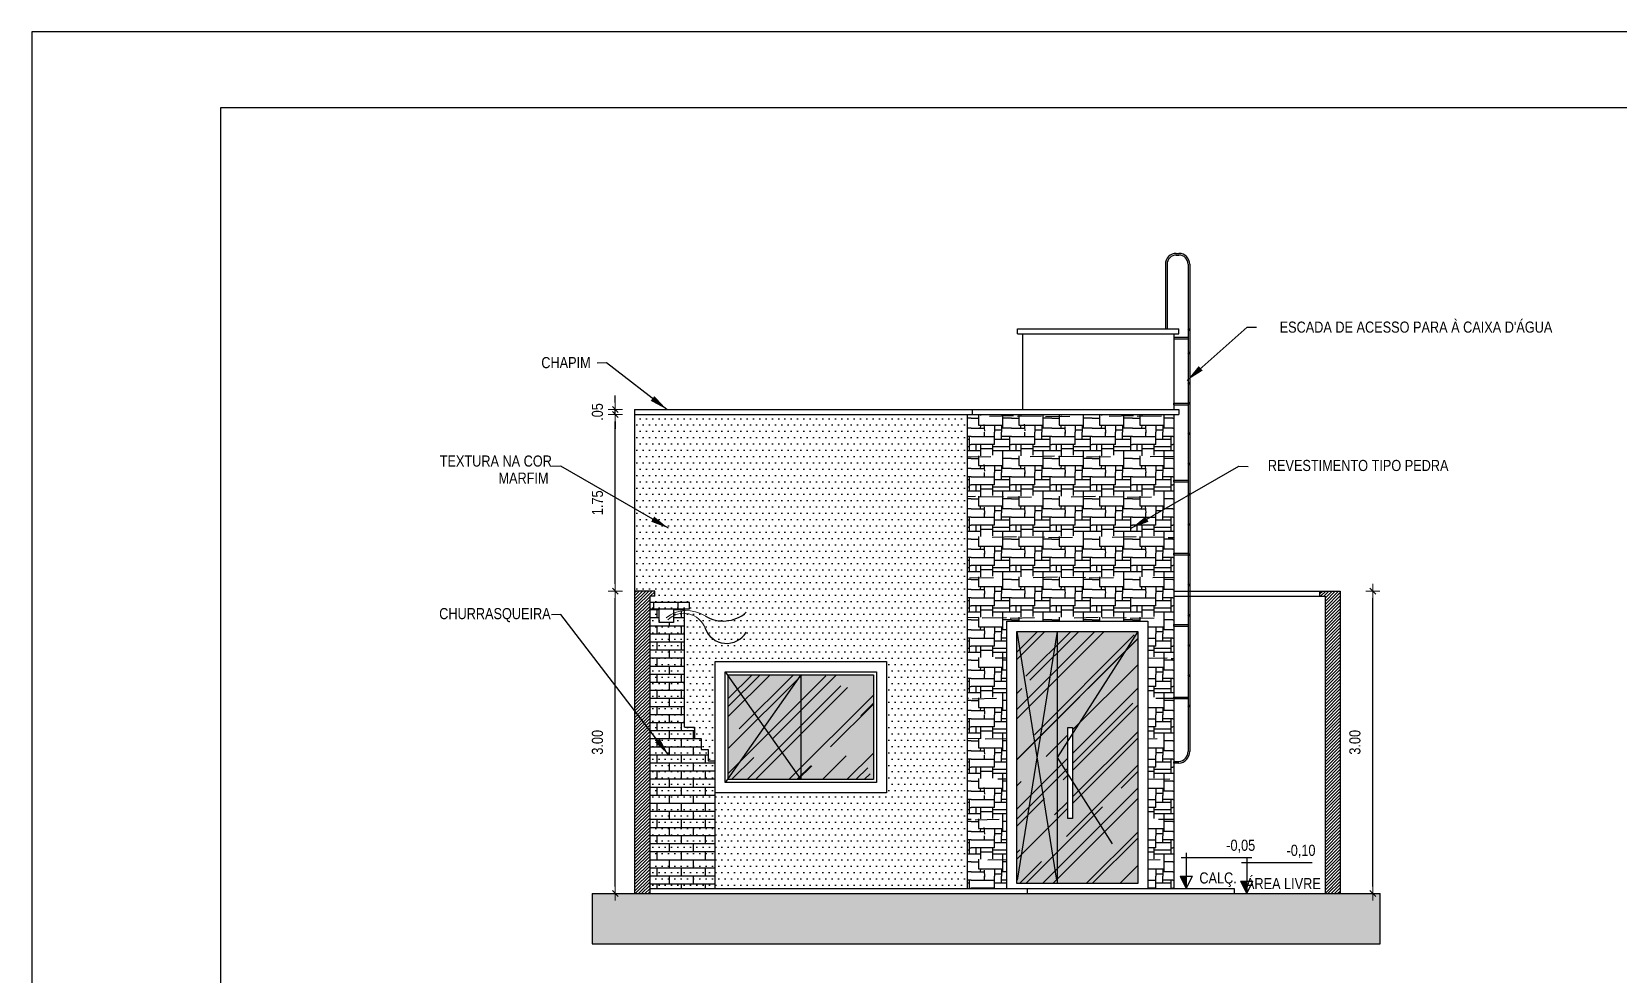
# Model space of a CAD drawing. Header units: millimetres. Extents: x -677 to -23, y -135 to 1112.
# Drawn here: x -85.7 to -69.96, y 873.78 to 883.13 of the extents above; entities that cross this region are included whole.
import ezdxf
from ezdxf.enums import TextEntityAlignment as Align

# ---------------------------------------------------------------- set-up
doc = ezdxf.new("R2010")
doc.units = ezdxf.units.MM
doc.header["$LTSCALE"] = 20
doc.header["$MEASUREMENT"] = 0
doc.header["$PDSIZE"] = -5
doc.linetypes.add('CONTINU', pattern=[0])
doc.linetypes.add('HIDDEN2', pattern=[0.1875, 0.125, -0.0625])
doc.layers.get('0').update_dxf_attribs({"linetype": 'CONTINUOUS'})
doc.layers.get('Defpoints').update_dxf_attribs({"linetype": 'CONTINUOUS'})
for name, color, linetype in [('alfa_145_colori', 7, 'CONTINUOUS'), ('COTA', 7, 'CONTINUOUS'), ('COTAS', 7, 'CONTINUOUS'), ('E-hatch', 8, 'CONTINUOUS'), ('E-txt-g', 3, 'CONTINUOUS'), ('V2', 11, 'CONTINUOUS')]:
    doc.layers.add(name, color=color, linetype=linetype)
for name, color, linetype, lineweight in [('AMBIENTACIÓN', 3, 'CONTINUOUS', 0), ('E-Cta-W', 7, 'CONTINUOUS', 20), ('E-Pen-C', 4, 'CONTINUOUS', 15), ('E-Pen-G', 3, 'CONTINUOUS', 30), ('E-Txt-W', 7, 'CONTINUOUS', 20)]:
    doc.layers.add(name, color=color, linetype=linetype, lineweight=lineweight)
doc.styles.add('F2', font='swissc.ttf')
doc.styles.add('REG60', font='romans.shx', dxfattribs={"width": 0.8, "height": 0.15})
doc.styles.add('REG80', font='romans.shx', dxfattribs={"width": 0.8, "height": 0.2})
doc.dimstyles.new('DIMENSION-1', dxfattribs={"dimtxt": 0.11, "dimasz": 0.07, "dimexe": 1, "dimexo": 0, "dimgap": 0.12, "dimtad": 1, "dimzin": 7, "dimdsep": 46, "dimtxsty": 'F2', "dimblk1": 'TRACO', "dimblk2": 'TRACO', "dimsah": 1, "dimcen": 1, "dimse1": 1, "dimse2": 1, "dimclrd": 256, "dimclre": 256, "dimclrt": 6, "dimadec": 0, "dimazin": 0, "dimtfac": 1, "dimtix": 1, "dimtmove": 2, "dimatfit": 3, "dimldrblk": 'TRACO', "dimfxl": 1, "dimtolj": 1, "dimtzin": 0, "dimarcsym": 0})
doc.dimstyles.get("Standard").update_dxf_attribs({"dimtxt": 0.18, "dimasz": 0.18, "dimexe": 0.18, "dimexo": 0.0625, "dimgap": 0.09, "dimtad": 0, "dimtih": 1, "dimtoh": 1, "dimdec": 4, "dimzin": 0, "dimdsep": 46, "dimtxsty": 'Standard', "dimcen": 0.09, "dimadec": 0, "dimazin": 0, "dimtfac": 1, "dimtdec": 4, "dimtofl": 0, "dimtmove": 0, "dimatfit": 3, "dimfxl": 1, "dimtolj": 1, "dimtzin": 0, "dimarcsym": 0})
pattern_1 = [(7e-15, (2.58505, 138.66608), (0.03125, 0.0625), [0, -0.0625])]
pattern_2 = [(45, (2.66036, 129.3782), (0.29698485, 0.7919596), [5.25, -0.7, 1.75, -0.35]), (45, (2.8658, 129.8311), (-0.57664558, 0.08167083), [1.05, -0.1155, 2.1, -0.2625]), (45, (2.57374, 129.7123), (1.1211178, 1.45275088), [2.8, -0.49, 1.4, -0.35])]

# ---------------------------------------------------------------- blocks, each defined once
blk = doc.blocks.new('TXT-AMB75')
at = {"layer": 'E-txt-g', "style": 'REG80', "width": 0.8, "flags": 8}
blk.add_attdef('TXT', text='', height=0.2, dxfattribs=at).set_placement((0.005, 0.296), align=Align.CENTER)
at = {"layer": 'E-Txt-W', "style": 'REG60', "width": 0.8, "flags": 8}
blk.add_attdef('TXT', text='', height=0.15, dxfattribs=at).set_placement((0.005, 0.027), align=Align.CENTER)
blk = doc.blocks.new('TRACO')
at = {"layer": 'E-Pen-C'}
for p, q in [((-1, 0), (1, 0)), ((0, 1), (0, -1))]:
    blk.add_line(p, q, dxfattribs=at)
at = {"layer": 'E-Pen-G'}
blk.add_line((-0.42, -0.42), (0.42, 0.42), dxfattribs=at)
blk = doc.blocks.new('*D633')
at = {"color": 4, "lineweight": -2}
blk.add_line((-79.911, 874.652), (-79.911, 877.512), dxfattribs=at)
at = {"layer": 'Defpoints', "color": 0, "linetype": 'Continuous'}
for p in [(-79.911, 877.582), (-79.715, 877.582), (-79.715, 874.582)]:
    blk.add_point(p, dxfattribs=at)
at = {"color": 4, "linetype": 'Continuous', "lineweight": -2, "xscale": 0.07, "yscale": 0.07, "zscale": 0.07}
for p, rotation in [((-79.911, 877.582), 90), ((-79.911, 874.582), 270)]:
    blk.add_blockref('TRACO', p, dxfattribs=dict(at, rotation=rotation))
at = {"color": 4, "linetype": 'Continuous', "insert": (-80.088, 876.082), "char_height": 0.11, "attachment_point": 5, "rotation": 90, "style": 'F2'}
blk.add_mtext('\\A1;3.00', dxfattribs=at)
blk = doc.blocks.new('*D634')
at = {"color": 4, "lineweight": -2}
blk.add_line((-79.911, 877.652), (-79.911, 879.262), dxfattribs=at)
at = {"layer": 'Defpoints', "color": 0, "linetype": 'Continuous'}
for p in [(-79.911, 879.332), (-79.715, 879.332), (-79.715, 877.582)]:
    blk.add_point(p, dxfattribs=at)
at = {"color": 4, "linetype": 'Continuous', "lineweight": -2, "xscale": 0.07, "yscale": 0.07, "zscale": 0.07}
for p, rotation in [((-79.911, 879.332), 90), ((-79.911, 877.582), 270)]:
    blk.add_blockref('TRACO', p, dxfattribs=dict(at, rotation=rotation))
at = {"color": 4, "linetype": 'Continuous', "insert": (-80.088, 878.457), "char_height": 0.11, "attachment_point": 5, "rotation": 90, "style": 'F2'}
blk.add_mtext('\\A1;1.75', dxfattribs=at)
blk = doc.blocks.new('*D635')
at = {"color": 4, "lineweight": -2}
for p, q in [((-79.911, 879.452), (-79.911, 879.522)), ((-79.911, 879.332), (-79.911, 879.382)), ((-79.911, 879.262), (-79.911, 879.192))]:
    blk.add_line(p, q, dxfattribs=at)
at = {"layer": 'Defpoints', "color": 0, "linetype": 'Continuous'}
for p in [(-79.911, 879.382), (-79.715, 879.382), (-79.715, 879.332)]:
    blk.add_point(p, dxfattribs=at)
at = {"color": 4, "linetype": 'Continuous', "lineweight": -2, "xscale": 0.07, "yscale": 0.07, "zscale": 0.07}
for p, rotation in [((-79.911, 879.382), 270), ((-79.911, 879.332), 90)]:
    blk.add_blockref('TRACO', p, dxfattribs=dict(at, rotation=rotation))
at = {"color": 4, "linetype": 'Continuous', "insert": (-80.088, 879.357), "char_height": 0.11, "attachment_point": 5, "rotation": 90, "style": 'F2'}
blk.add_mtext('\\A1;.05', dxfattribs=at)
blk = doc.blocks.new('*D636')
at = {"color": 4, "lineweight": -2}
blk.add_line((-72.396, 874.652), (-72.396, 877.512), dxfattribs=at)
at = {"layer": 'Defpoints', "color": 0, "linetype": 'Continuous'}
for p in [(-72.72, 877.582), (-72.396, 877.582), (-72.72, 874.582)]:
    blk.add_point(p, dxfattribs=at)
at = {"color": 4, "linetype": 'Continuous', "lineweight": -2, "xscale": 0.07, "yscale": 0.07, "zscale": 0.07}
for p, rotation in [((-72.396, 877.582), 90), ((-72.396, 874.582), 270)]:
    blk.add_blockref('TRACO', p, dxfattribs=dict(at, rotation=rotation))
at = {"color": 4, "linetype": 'Continuous', "insert": (-72.573, 876.082), "char_height": 0.11, "attachment_point": 5, "rotation": 90, "style": 'F2'}
blk.add_mtext('\\A1;3.00', dxfattribs=at)

msp = doc.modelspace()

# ---------------------------------------------------------------- hatches: boundary and pattern name
h = msp.add_hatch()
h.set_pattern_fill('DOTS', color=6, style=0)
h.set_pattern_definition(pattern_1)
h.paths.add_polyline_path([(-79.176, 877.467), (-79.176, 877.407), (-79.226, 877.407), (-79.226, 876.232), (-79.125, 876.232), (-79.125, 876.121), (-79.058, 876.121), (-79.058, 876.01), (-78.991, 876.01), (-78.991, 875.899), (-78.92, 875.899), (-78.92, 876.882), (-77.22, 876.882), (-77.22, 875.582), (-78.922, 875.582), (-78.922, 874.632), (-76.42, 874.632), (-76.42, 879.332), (-79.72, 879.332), (-79.72, 877.582), (-79.52, 877.582), (-79.52, 877.532), (-79.57, 877.532), (-79.57, 877.467)])
at = {"linetype": 'Continuous'}
h = msp.add_hatch(dxfattribs=at)
h.set_pattern_fill('PATIO4', color=8, scale=0.4, style=0, pattern_type=2)
h.set_pattern_definition([(270, (-178.1694, 318.2349), (0.4, -0.4), [0.108, -0.292]), (180, (-178.1494, 318.2349), (-0.4, -0.4), [0.232, -0.168]), (0, (-178.3814, 318.3149), (0.4, 0.4), [0.232, -0.168]), (0, (-178.1494, 318.2869), (0.4, 0.4), [0.148, -0.252]), (90, (-178.0814, 318.2869), (-0.4, 0.4), [0.068, -0.332]), (0, (-178.1694, 318.1749), (0.4, 0.4), [0.188, -0.212]), (180, (-178.0814, 317.9749), (-0.4, -0.4), [0.068, -0.332]), (270, (-178.0014, 318.3149), (0.4, -0.4), [0.14, -0.26]), (0, (-178.0014, 318.2349), (0.4, 0.4), [0.02, -0.38]), (270, (-178.0694, 318.1749), (0.4, -0.4), [0.18, -0.22]), (0, (-178.3814, 318.1749), (0.4, 0.4), [0.092, -0.308]), (270, (-178.2894, 318.2349), (0.4, -0.4), [0.112, -0.288]), (180.9548, (-178.0694195, 318.126886), (-23.60000044446, -0.39998286928), [0.2400332, -23.7632996]), (180, (-177.9814, 318.3149), (-0.4, -0.4), [0.1, -0.3]), (180, (-177.9814, 317.9949), (-0.4, -0.4), [0.1, -0.3]), (270, (-178.0814, 318.0229), (0.4, -0.4), [0.068, -0.332]), (0, (-178.3814, 317.9949), (0.4, 0.4), [0.132, -0.268]), (273.3665, (-178.25342, 318.022886), (0.4000043853, -6.3999997288), [0.0681176, -6.7436372]), (90, (-178.3334, 318.1749), (-0.4, 0.4), [0.06, -0.34]), (180, (-177.9814, 318.0949), (-0.4, -0.4), [0.088, -0.312]), (0, (-178.3814, 318.0949), (0.4, 0.4), [0.072, -0.328]), (0, (-178.3094, 318.0269), (0.4, 0.4), [0.24, -0.16]), (90, (-178.2494, 318.3149), (-0.4, 0.4), [0.04, -0.36]), (0, (-178.1694, 318.2149), (0.4, 0.4), [0.168, -0.232]), (0, (-178.2894, 318.1949), (0.4, 0.4), [0.12, -0.28]), (270, (-178.3094, 318.1229), (0.4, -0.4), [0.096, -0.304]), (262.875, (-178.28942, 318.026886), (0.3999993128, 2.800000152), [0.0322492, -3.192654]), (90, (-178.1494, 318.2349), (-0.4, 0.4), [0.12, -0.28]), (270, (-178.1494, 318.0269), (0.4, -0.4), [0.072, -0.328])])
h.paths.add_polyline_path([(-74.37, 879.332), (-76.37, 879.332), (-76.42, 879.332), (-76.42, 874.632), (-76.028, 874.632), (-76.028, 877.282), (-74.628, 877.282), (-74.628, 874.632), (-74.37, 874.632)])
h = msp.add_hatch()
h.set_pattern_fill('DOTS,_O', color=4)
h.set_pattern_definition(pattern_1)
h.paths.add_polyline_path([(-79.226, 877.407), (-79.334, 877.407), (-79.334, 877.36, -0.082685), (-79.226, 877.387)])
h.paths.add_polyline_path([(-79.176, 877.467), (-79.57, 877.467), (-79.57, 877.407), (-79.176, 877.407)])
h = msp.add_hatch()
h.set_pattern_fill('DOTS,_O', color=4)
h.set_pattern_definition(pattern_1)
h.paths.add_polyline_path([(-79.226, 877.362, 0.124316), (-79.334, 877.337), (-79.334, 877.27), (-79.476, 877.27), (-79.476, 877.407), (-79.57, 877.407), (-79.57, 874.632), (-78.922, 874.632), (-78.922, 875.899), (-78.991, 875.899), (-78.991, 876.01), (-79.058, 876.01), (-79.058, 876.121), (-79.125, 876.121), (-79.125, 876.232), (-79.226, 876.232)])
h.paths.add_polyline_path([(-79.226, 877.362), (-79.226, 877.387, 0.082685), (-79.334, 877.36), (-79.334, 877.337, -0.124316)], flags=17)
at = {"layer": 'alfa_145_colori'}
h = msp.add_hatch(color=254, dxfattribs=at)
h.set_gradient(color1=(194, 211, 224), one_color=1, tint=1, name='CURVED')
h.paths.add_polyline_path([(-75.528, 877.182), (-75.928, 877.182), (-75.728, 875.932)])
h.paths.add_polyline_path([(-75.928, 877.182), (-75.928, 874.682), (-75.728, 875.932)])
h.paths.add_polyline_path([(-75.528, 877.182), (-75.728, 875.932), (-75.528, 874.682)])
h.paths.add_polyline_path([(-75.728, 875.932), (-75.928, 874.682), (-75.528, 874.682)])
h.paths.add_polyline_path([(-75.422, 876.098), (-75.528, 875.932), (-75.422, 875.767)])
h.paths.add_polyline_path([(-74.728, 877.182), (-75.374, 876.173), (-75.374, 875.692), (-74.728, 874.682)])
h.paths.add_polyline_path([(-75.374, 875.692), (-75.374, 875.326), (-75.422, 875.326), (-75.422, 875.767), (-75.528, 875.932), (-75.528, 874.682), (-74.728, 874.682)])
h.paths.add_polyline_path([(-74.728, 877.182), (-75.528, 877.182), (-75.528, 875.932), (-75.422, 876.098), (-75.422, 876.229), (-75.374, 876.229), (-75.374, 876.173)])
h = msp.add_hatch(color=254, dxfattribs=at)
h.set_gradient(color1=(194, 211, 224), one_color=1, tint=1, name='CURVED')
h.paths.add_polyline_path([(-78.07, 876.752), (-78.79, 876.752), (-78.79, 876.74), (-78.435, 876.232)])
h.paths.add_polyline_path([(-78.79, 876.74), (-78.79, 875.725), (-78.435, 876.232)])
h.paths.add_polyline_path([(-78.435, 876.232), (-78.79, 875.725), (-78.79, 875.712), (-78.07, 875.712)])
h.paths.add_polyline_path([(-78.07, 876.752), (-78.435, 876.232), (-78.07, 875.712)])
h.paths.add_polyline_path([(-77.35, 876.752), (-78.07, 876.752), (-78.07, 875.712), (-77.35, 875.712)])
at = {"layer": 'COTA', "linetype": 'Continuous'}
h = msp.add_hatch(dxfattribs=at)
h.set_pattern_fill('AR-BRSTD', scale=0.03, style=0)
h.set_pattern_definition([(7e-15, (3.63172, 138.66608), (0, 0.08001), []), (90, (3.63172, 138.66608), (-0.12, 0.08001), [0.08001, -0.08001])])
h.paths.add_polyline_path([(-79.226, 877.407), (-79.334, 877.407), (-79.334, 877.36, -0.082685), (-79.226, 877.387)])
h.paths.add_polyline_path([(-79.176, 877.467), (-79.57, 877.467), (-79.57, 877.407), (-79.176, 877.407)])
h = msp.add_hatch(dxfattribs=at)
h.set_pattern_fill('AR-BRSTD', scale=0.03, style=0)
h.set_pattern_definition([(7e-15, (2.58505, 138.66608), (0, 0.08001), []), (90, (2.58505, 138.66608), (-0.12, 0.08001), [0.08001, -0.08001])])
h.paths.add_polyline_path([(-79.226, 877.362, 0.124316), (-79.334, 877.337), (-79.334, 877.27), (-79.476, 877.27), (-79.476, 877.407), (-79.57, 877.407), (-79.57, 874.632), (-78.922, 874.632), (-78.922, 875.899), (-78.991, 875.899), (-78.991, 876.01), (-79.058, 876.01), (-79.058, 876.121), (-79.125, 876.121), (-79.125, 876.232), (-79.226, 876.232)])
h.paths.add_polyline_path([(-79.226, 877.387, 0.082685), (-79.334, 877.36), (-79.334, 877.337, -0.124316), (-79.226, 877.362)], flags=17)
h = msp.add_hatch(dxfattribs=at)
h.set_pattern_fill('AR-RROOF', color=8, scale=0.35, angle=45, style=0)
h.set_pattern_definition(pattern_2)
h.paths.add_polyline_path([(-75.528, 877.182), (-75.928, 877.182), (-75.728, 875.932)])
h.paths.add_polyline_path([(-75.928, 877.182), (-75.928, 874.682), (-75.728, 875.932)])
h.paths.add_polyline_path([(-75.528, 877.182), (-75.728, 875.932), (-75.528, 874.682)])
h.paths.add_polyline_path([(-75.728, 875.932), (-75.928, 874.682), (-75.528, 874.682)])
h.paths.add_polyline_path([(-75.422, 876.098), (-75.528, 875.932), (-75.422, 875.767)])
h.paths.add_polyline_path([(-74.728, 877.182), (-75.374, 876.173), (-75.374, 875.692), (-74.728, 874.682)])
h.paths.add_polyline_path([(-75.374, 875.692), (-75.374, 875.326), (-75.422, 875.326), (-75.422, 875.767), (-75.528, 875.932), (-75.528, 874.682), (-74.728, 874.682)])
h.paths.add_polyline_path([(-74.728, 877.182), (-75.528, 877.182), (-75.528, 875.932), (-75.422, 876.098), (-75.422, 876.229), (-75.374, 876.229), (-75.374, 876.173)])
h = msp.add_hatch(dxfattribs=at)
h.set_pattern_fill('AR-RROOF', color=8, scale=0.35, angle=45, style=0)
h.set_pattern_definition(pattern_2)
h.paths.add_polyline_path([(-78.07, 876.752), (-78.79, 876.752), (-78.79, 876.74), (-78.435, 876.232)])
h.paths.add_polyline_path([(-78.79, 876.74), (-78.79, 875.725), (-78.435, 876.232)])
h.paths.add_polyline_path([(-78.435, 876.232), (-78.79, 875.725), (-78.79, 875.712), (-78.07, 875.712)])
h.paths.add_polyline_path([(-78.07, 876.752), (-78.435, 876.232), (-78.07, 875.712)])
h.paths.add_polyline_path([(-77.35, 876.752), (-78.07, 876.752), (-78.07, 875.712), (-77.35, 875.712)])
at = {"layer": 'COTAS', "linetype": 'CONTINU'}
h = msp.add_hatch(dxfattribs=at)
h.set_pattern_fill('ANSI38', color=8, scale=0.25, style=0)
h.set_pattern_definition([(45, (2.58505, 138.666077), (-0.0220970869, 0.0220970869), []), (135, (2.58505, 138.666077), (-0.0662912607, 0.0220970869), [0.078125, -0.046875])])
h.paths.add_polyline_path([(-72.322, 874.082), (-72.322, 874.582), (-80.14, 874.582), (-80.14, 874.082)])
at = {"layer": 'E-hatch'}
h = msp.add_hatch(dxfattribs=at)
h.set_pattern_fill('ANSI31', color=256, scale=0.18, style=0)
h.set_pattern_definition([(45, (2.58505, 138.666077), (-0.0159099026, 0.0159099026), [])])
h.paths.add_polyline_path([(-79.57, 877.532), (-79.52, 877.532), (-79.52, 877.582), (-79.72, 877.582), (-79.72, 874.582), (-79.57, 874.582)])
h.paths.add_polyline_path([(-72.87, 874.582), (-72.72, 874.582), (-72.72, 877.582), (-72.92, 877.582), (-72.92, 877.532), (-72.87, 877.532)])

# ---------------------------------------------------------------- linework, layer by layer
at = {"color": 5, "linetype": 'Continuous'}
for p, q in [((-79.72, 879.382), (-79.72, 874.582)), ((-79.72, 879.382), (-76.37, 879.382)), ((-79.72, 879.332), (-76.37, 879.332)), ((-76.42, 879.332), (-76.42, 874.632)), ((-76.37, 879.382), (-76.37, 879.332)), ((-79.72, 877.582), (-79.72, 874.582)), ((-79.52, 877.582), (-79.72, 877.582)), ((-79.57, 877.532), (-79.57, 874.582)), ((-79.57, 877.532), (-79.57, 874.582)), ((-79.52, 877.532), (-79.57, 877.532)), ((-79.52, 877.532), (-79.52, 877.582)), ((-72.92, 877.582), (-72.72, 877.582)), ((-72.92, 877.532), (-72.92, 877.582)), ((-72.92, 877.532), (-72.87, 877.532)), ((-72.87, 877.532), (-72.87, 874.582)), ((-72.72, 877.582), (-72.72, 874.582)), ((-79.57, 874.632), (-75.82, 874.632))]:
    msp.add_line(p, q, dxfattribs=at)
at = {"color": 2, "linetype": 'Continuous'}
for p, q in [((-76.37, 879.382), (-74.32, 879.382)), ((-76.37, 879.332), (-74.32, 879.332)), ((-74.37, 879.332), (-74.37, 874.632)), ((-74.32, 879.382), (-74.32, 879.332)), ((-79.226, 876.232, -0.247), (-79.226, 877.407, -0.247)), ((-75.82, 874.632), (-73.77, 874.632)), ((-73.77, 874.632), (-73.77, 874.582))]:
    msp.add_line(p, q, dxfattribs=at)
at = {"color": 8, "linetype": 'Continuous'}
for p, q in [((-74.37, 877.582), (-72.92, 877.582)), ((-74.37, 877.532), (-72.92, 877.532)), ((-78.07, 876.752), (-78.07, 875.712)), ((-80.14, 874.582), (-80.14, 874.082))]:
    msp.add_line(p, q, dxfattribs=at)
at = {"color": 7, "linetype": 'Continuous'}
msp.add_line((-75.528, 877.182), (-75.528, 874.682), dxfattribs=at)
at = {"color": 8, "linetype": 'HIDDEN2'}
for p, q in [((-78.82, 876.782), (-78.07, 875.712)), ((-78.07, 876.752), (-78.82, 875.682))]:
    msp.add_line(p, q, dxfattribs=at)
for p, q in [((-74.297, 874.941), (-73.597, 874.941)), ((-74.247, 874.987), (-74.247, 874.632)), ((-73.697, 874.891), (-72.997, 874.891)), ((-73.647, 874.937), (-73.647, 874.582)), ((-74.308, 874.754), (-74.247, 874.632)), ((-74.308, 874.754), (-74.186, 874.754)), ((-74.247, 874.632), (-74.186, 874.754)), ((-73.708, 874.704), (-73.647, 874.582)), ((-73.708, 874.704), (-73.586, 874.704)), ((-73.647, 874.582), (-73.586, 874.704))]:
    msp.add_line(p, q)
at = {"color": 1, "linetype": 'Continuous'}
msp.add_line((-80.14, 874.582), (-72.322, 874.582), dxfattribs=at)
at = {"color": 2}
msp.add_lwpolyline([(-85.701, 838.578), (-22.621, 838.578), (-22.621, 883.128), (-85.701, 883.128)], close=True, dxfattribs=at)
at = {"color": 5, "linetype": 'Continuous'}
msp.add_lwpolyline([(-83.826, 882.378), (-23.371, 882.378), (-23.371, 839.328), (-83.826, 839.328)], close=True, dxfattribs=at)
at = {"color": 2, "linetype": 'Continuous'}
for points in [[(-79.57, 877.407), (-79.176, 877.407), (-79.176, 877.467), (-79.57, 877.467)], [(-79.476, 877.407), (-79.334, 877.407), (-79.334, 877.27), (-79.476, 877.27)]]:
    msp.add_lwpolyline(points, close=True, dxfattribs=at)
at = {"color": 7, "linetype": 'Continuous'}
msp.add_lwpolyline([(-76.028, 874.632), (-76.028, 877.282), (-74.628, 877.282), (-74.628, 874.632)], dxfattribs=at)
for points in [[(-75.928, 877.182), (-74.728, 877.182), (-74.728, 874.682), (-75.928, 874.682)], [(-78.92, 876.882), (-77.22, 876.882), (-77.22, 875.582), (-78.92, 875.582)], [(-78.82, 876.782), (-77.32, 876.782), (-77.32, 875.682), (-78.82, 875.682)], [(-75.422, 876.229), (-75.374, 876.229), (-75.374, 875.326), (-75.422, 875.326)]]:
    msp.add_lwpolyline(points, close=True, dxfattribs=at)
at = {"color": 8, "linetype": 'HIDDEN2', "flags": 128}
for points in [[(-75.528, 877.182), (-75.928, 874.682)], [(-75.928, 877.182), (-75.528, 874.682)], [(-74.728, 877.182), (-75.528, 875.932), (-74.728, 874.682)]]:
    msp.add_lwpolyline(points, dxfattribs=at)
at = {"color": 8, "linetype": 'Continuous'}
msp.add_lwpolyline([(-78.79, 876.752), (-77.35, 876.752), (-77.35, 875.712), (-78.79, 875.712)], close=True, dxfattribs=at)
at = {"color": 2, "linetype": 'Continuous'}
msp.add_lwpolyline([(-79.226, 876.232), (-79.125, 876.232), (-79.125, 876.121), (-79.058, 876.121), (-79.058, 876.01), (-78.991, 876.01), (-78.991, 875.899), (-78.922, 875.899), (-78.922, 874.632)], dxfattribs=at)
at = {"color": 5, "linetype": 'Continuous'}
msp.add_lwpolyline([(-75.82, 874.582), (-75.82, 874.632)], dxfattribs=at)
for points in [[(-74.308, 874.754), (-74.247, 874.754), (-74.247, 874.632)], [(-73.708, 874.704), (-73.647, 874.704), (-73.647, 874.582)]]:
    msp.add_solid(points)
at = {"layer": 'AMBIENTACIÓN', "color": 8, "lineweight": 13}
for centre, radius, start, end in [((-79.2, 877.049), 0.339, 57.827, 127.5649), ((-79.232, 877.135), 0.226, 19.7695, 134.6926)]:
    msp.add_arc(centre, radius, start, end, dxfattribs=at)
at = {"layer": 'COTAS', "color": 8, "linetype": 'CONTINU'}
for p, q in [((-72.322, 874.082), (-72.322, 874.582)), ((-80.14, 874.082), (-72.322, 874.082))]:
    msp.add_line(p, q, dxfattribs=at)
at = {"layer": 'COTAS', "color": 8}
for centre, radius, start, end in [((-78.839, 877.623), 0.339, 237.827, 311.9573), ((-78.806, 877.289), 0.226, 199.7695, 329.1684)]:
    msp.add_arc(centre, radius, start, end, dxfattribs=at)
at = {"layer": 'V2', "color": 8}
for p, q in [((-74.453, 880.822), (-74.453, 880.182)), ((-74.437, 880.822), (-74.437, 880.182)), ((-74.345, 880.93), (-74.32, 880.93)), ((-74.345, 880.914), (-74.32, 880.914)), ((-74.228, 880.822), (-74.228, 875.992)), ((-74.212, 880.822), (-74.212, 875.992)), ((-75.92, 880.182), (-74.32, 880.182)), ((-75.92, 880.132), (-75.92, 880.182)), ((-75.92, 880.132), (-74.32, 880.132)), ((-75.87, 880.132), (-75.87, 879.382)), ((-74.47, 880.183), (-74.42, 880.183)), ((-74.47, 880.182), (-74.47, 880.183)), ((-74.47, 880.182), (-74.42, 880.182)), ((-74.42, 880.182), (-74.42, 880.183)), ((-74.37, 880.132), (-74.32, 880.132)), ((-74.37, 880.132), (-74.37, 879.382)), ((-74.37, 880.117), (-74.37, 880.067)), ((-74.37, 880.117), (-74.369, 880.117)), ((-74.37, 880.1), (-74.228, 880.1)), ((-74.37, 880.084), (-74.228, 880.084)), ((-74.37, 880.067), (-74.369, 880.067)), ((-74.369, 880.117), (-74.369, 880.067)), ((-74.32, 880.132), (-74.32, 880.182)), ((-74.37, 879.462), (-74.37, 879.412)), ((-74.37, 879.462), (-74.369, 879.462)), ((-74.37, 879.445), (-74.228, 879.445)), ((-74.37, 879.429), (-74.228, 879.429)), ((-74.37, 879.412), (-74.369, 879.412)), ((-74.369, 879.462), (-74.369, 879.412)), ((-74.369, 879.429), (-74.369, 879.445)), ((-74.37, 878.697), (-74.37, 878.647)), ((-74.37, 878.697), (-74.369, 878.697)), ((-74.37, 878.68), (-74.228, 878.68)), ((-74.37, 878.664), (-74.228, 878.664)), ((-74.37, 878.647), (-74.369, 878.647)), ((-74.369, 878.697), (-74.369, 878.647)), ((-74.369, 878.664), (-74.369, 878.68)), ((-74.37, 877.973), (-74.37, 877.923)), ((-74.37, 877.973), (-74.369, 877.973)), ((-74.37, 877.956), (-74.228, 877.956)), ((-74.37, 877.94), (-74.228, 877.94)), ((-74.37, 877.923), (-74.369, 877.923)), ((-74.369, 877.973), (-74.369, 877.923)), ((-74.369, 877.94), (-74.369, 877.956)), ((-74.37, 877.267), (-74.37, 877.217)), ((-74.37, 877.267), (-74.369, 877.267)), ((-74.37, 877.25), (-74.228, 877.25)), ((-74.37, 877.234), (-74.228, 877.234)), ((-74.37, 877.217), (-74.369, 877.217)), ((-74.369, 877.267), (-74.369, 877.217)), ((-74.369, 877.234), (-74.369, 877.25)), ((-74.37, 876.548), (-74.37, 876.498)), ((-74.37, 876.548), (-74.369, 876.548)), ((-74.37, 876.531), (-74.228, 876.531)), ((-74.37, 876.515), (-74.228, 876.515)), ((-74.37, 876.498), (-74.369, 876.498)), ((-74.369, 876.548), (-74.369, 876.498)), ((-74.369, 876.515), (-74.369, 876.531)), ((-74.37, 875.907), (-74.37, 875.857)), ((-74.37, 875.907), (-74.369, 875.907)), ((-74.32, 875.89), (-74.37, 875.89)), ((-74.32, 875.874), (-74.37, 875.874)), ((-74.37, 875.857), (-74.369, 875.857)), ((-74.369, 875.907), (-74.369, 875.857)), ((-74.369, 875.874), (-74.369, 875.89))]:
    msp.add_line(p, q, dxfattribs=at)
for centre in [(-74.22, 880.174), (-74.22, 879.942), (-74.22, 879.642), (-74.22, 879.442), (-74.22, 879.142), (-74.22, 878.842), (-74.22, 878.542), (-74.22, 878.242), (-74.22, 877.942), (-74.22, 877.642), (-74.22, 877.342), (-74.22, 877.042), (-74.22, 876.742), (-74.22, 876.442)]:
    msp.add_circle(centre, 0.008, dxfattribs=at)
for centre, radius, start, end in [((-74.345, 880.822), 0.108, 90, 180), ((-74.345, 880.822), 0.092, 90, 180), ((-74.32, 880.822), 0.108, 0, 90), ((-74.32, 880.822), 0.092, 0, 90), ((-74.329, 875.991), 0.117, 274.3761, 0.691), ((-74.329, 875.991), 0.101, 275.1065, 0.7951)]:
    msp.add_arc(centre, radius, start, end, dxfattribs=at)

# ---------------------------------------------------------------- block references
ref = msp.add_blockref('TXT-AMB75', (-73.71, 874.79), dxfattribs=dict(xscale=0.7290000000000001, yscale=0.7290000000000001, zscale=0.7290000000000001))
ref.add_attrib('TXT', '-0,05', dxfattribs={"layer": 'E-txt-g', "color": 2, "height": 0.11, "style": 'F2'}).set_placement((-73.706, 875.006), align=Align.CENTER)
ref = msp.add_blockref('TXT-AMB75', (-73.11, 874.74), dxfattribs=dict(xscale=0.7290000000000001, yscale=0.7290000000000001, zscale=0.7290000000000001))
ref.add_attrib('TXT', '-0,10', dxfattribs={"layer": 'E-txt-g', "color": 2, "height": 0.11, "style": 'F2'}).set_placement((-73.108, 874.956), align=Align.CENTER)
ref = msp.add_blockref('TXT-AMB75', (-73.935, 874.466), dxfattribs=dict(xscale=0.7290000000000001, yscale=0.7290000000000001, zscale=0.7290000000000001))
ref.add_attrib('TXT', 'CALÇ.', dxfattribs={"layer": 'E-txt-g', "color": 2, "height": 0.11, "style": 'F2'}).set_placement((-73.931, 874.682), align=Align.CENTER)
ref = msp.add_blockref('TXT-AMB75', (-73.285, 874.41), dxfattribs=dict(xscale=0.7290000000000001, yscale=0.7290000000000001, zscale=0.7290000000000001))
ref.add_attrib('TXT', 'ÁREA LIVRE', dxfattribs={"layer": 'E-txt-g', "color": 2, "height": 0.11, "style": 'F2'}).set_placement((-73.283, 874.626), align=Align.CENTER)

# ---------------------------------------------------------------- texts
at = {"color": 4, "style": 'F2'}
for s, p in [("ESCADA DE ACESSO PARA À CAIXA D'ÁGUA", (-73.32, 880.144)), ('CHAPIM', (-80.645, 879.792)), ('TEXTURA NA COR', (-81.653, 878.816)), ('REVESTIMENTO TIPO PEDRA', (-73.437, 878.772)), ('MARFIM', (-81.07, 878.647)), ('CHURRASQUEIRA', (-81.658, 877.303))]:
    msp.add_text(s, height=0.11, dxfattribs=at).set_placement(p)

# ---------------------------------------------------------------- dimensions: what is measured, and where the dimension line sits
at = {"color": 8, "linetype": 'Continuous'}
for base, p1, p2, picture, middle in [((-79.911, 879.382), (-79.715, 879.332), (-79.715, 879.382), '*D635', (-80.088, 879.357)), ((-79.911, 879.332), (-79.715, 877.582), (-79.715, 879.332), '*D634', (-80.088, 878.457)), ((-79.911, 877.582), (-79.715, 874.582), (-79.715, 877.582), '*D633', (-80.088, 876.082)), ((-72.396, 877.582), (-72.72, 874.582), (-72.72, 877.582), '*D636', (-72.573, 876.082))]:
    dim = msp.add_linear_dim(base=base, p1=p1, p2=p2, angle=90, dimstyle='DIMENSION-1', override={"dimclrd": 4, "dimclrt": 4, "dimadec": 8, "dimfxl": 0.5, "dimfxlon": 1}, dxfattribs=at)
    dim.commit()
    dim.dimension.update_dxf_attribs({"geometry": picture, "text_midpoint": middle})

# ---------------------------------------------------------------- leaders
at = {"layer": 'E-Cta-W', "color": 4}
for points in [[(-74.238, 879.671), (-73.643, 880.199), (-73.55, 880.197)], [(-79.399, 879.382), (-79.999, 879.845), (-80.092, 879.843)], [(-79.384, 878.205), (-80.45, 878.819), (-80.543, 878.817)], [(-74.792, 878.205), (-73.725, 878.819), (-73.633, 878.817)], [(-79.384, 875.958), (-80.45, 877.348), (-80.543, 877.346)]]:
    msp.add_leader(points, dimstyle='Standard', dxfattribs=at)

doc.saveas('drawing.dxf')
